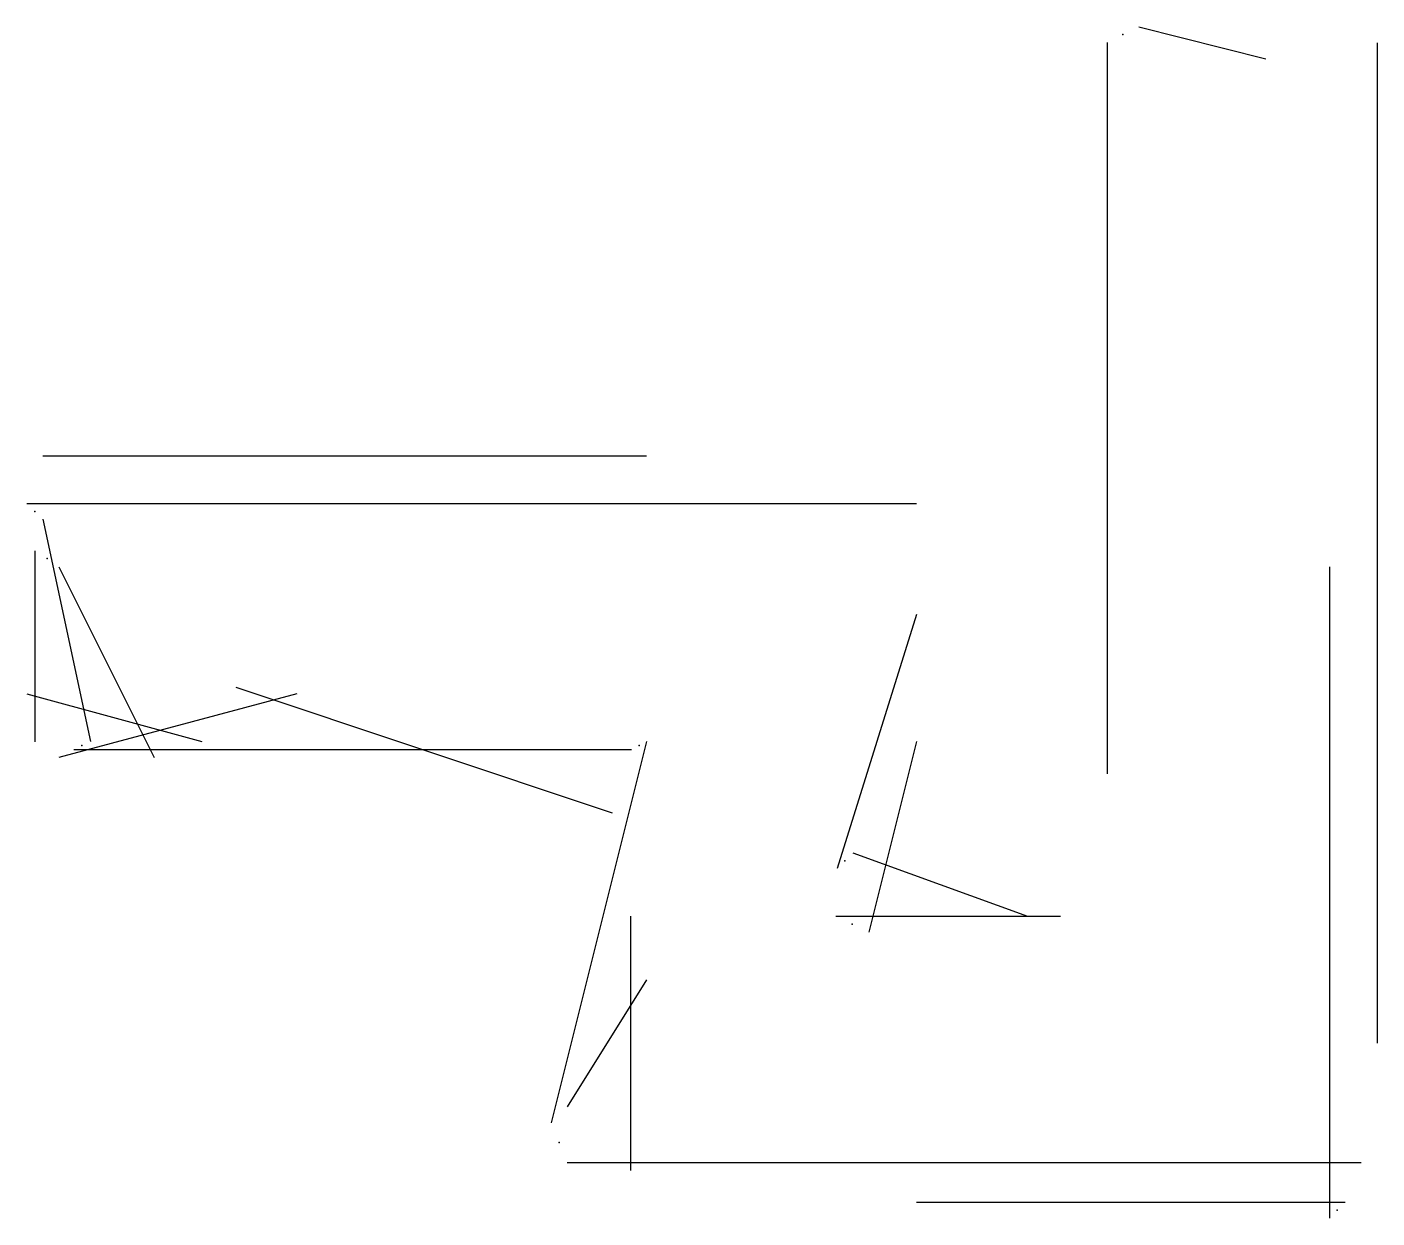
# Model space of a CAD drawing. Header units: metres. Extents: x -0.9 to 3.35, y -1.75 to 2.
import ezdxf

# ---------------------------------------------------------------- set-up
doc = ezdxf.new("R2010")
doc.units = ezdxf.units.M

msp = doc.modelspace()

# ---------------------------------------------------------------- linework, layer by layer
at = {"layer": 'ESQUINAS'}
for p in [(2.55, 1.976), (-0.875, 0.475), (-0.837, 0.326), (-0.727, -0.262), (1.027, -0.262), (1.675, -0.625), (1.698, -0.825), (0.775, -1.512), (3.225, -1.725)]:
    msp.add_point(p, dxfattribs=at)
at = {"layer": 'MUROS'}
for p, q in [((2.6, 2), (3, 1.9)), ((2.5, 1.951), (2.5, -0.351)), ((3.35, 1.95), (3.35, -1.2)), ((-0.85, 0.65), (1.05, 0.65)), ((-0.9, 0.5), (1.9, 0.5)), ((-0.85, 0.45), (-0.7, -0.25)), ((-0.875, 0.351), (-0.875, -0.251)), ((-0.8, 0.3), (-0.5, -0.3)), ((3.2, 0.3), (3.2, -1.75)), ((1.9, 0.15), (1.65, -0.65)), ((-0.243, -0.079), (0.942, -0.474)), ((-0.9, -0.1), (-0.35, -0.25)), ((-0.05, -0.1), (-0.8, -0.3)), ((1.05, -0.25), (0.75, -1.45)), ((1.9, -0.25), (1.75, -0.85)), ((-0.753, -0.275), (1.003, -0.275)), ((1.7, -0.6), (2.25, -0.8)), ((1, -0.8), (1, -1.6)), ((1.646, -0.8), (2.354, -0.8)), ((1.05, -1), (0.8, -1.4)), ((0.8, -1.575), (3.3, -1.575)), ((1.9, -1.7), (3.25, -1.7))]:
    msp.add_line(p, q, dxfattribs=at)

doc.saveas('drawing.dxf')
